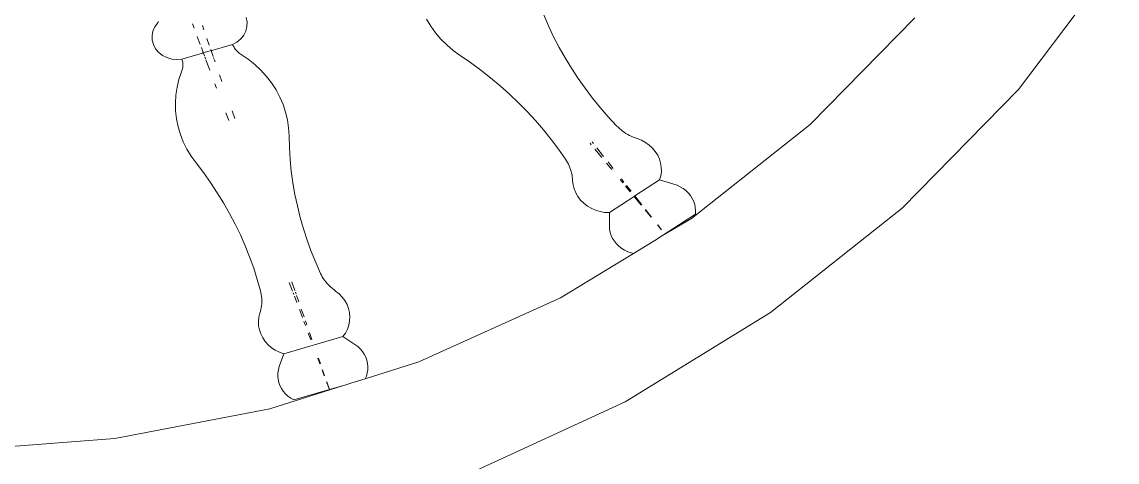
# Model space of a CAD drawing. Header units: inches. Extents: x 16.2 to 49.2, y 7.1 to 20.7.
# Drawn here: x 31.6539 to 31.8851, y 17.6302 to 17.7231 of the extents above; entities that cross this region are included whole.
import ezdxf

# ---------------------------------------------------------------- set-up
doc = ezdxf.new("R2010")
doc.units = ezdxf.units.IN
doc.header["$MEASUREMENT"] = 0
doc.layers.add('0inne_gulv', color=252, linetype='Continuous', lineweight=13)

# ---------------------------------------------------------------- blocks, each defined once
blk = doc.blocks.new('DEREK SMALL HOUSE fr')
for p, q in [((-1.85229, -0.49053), (-1.83145, -0.46296)), ((-2.03385, -0.4763), (-2.03379, -0.47618)), ((-2.01511, -0.47631), (-2.01531, -0.47536)), ((-1.97634, -0.47714), (-1.97723, -0.47566)), ((-1.95148, -0.47712), (-1.95249, -0.47481)), ((-1.89621, -0.49792), (-1.87414, -0.4754)), ((-2.03516, -0.47917), (-2.03498, -0.47822)), ((-2.03498, -0.47822), (-2.03459, -0.47732)), ((-2.03459, -0.47732), (-2.034, -0.47651)), ((-2.034, -0.47651), (-2.03392, -0.47641)), ((-2.03392, -0.47641), (-2.03385, -0.4763)), ((-2.02662, -0.47668), (-2.02629, -0.47756)), ((-2.02454, -0.47705), (-2.02422, -0.47796)), ((-2.01581, -0.47909), (-2.01537, -0.47821)), ((-2.01537, -0.47821), (-2.01513, -0.47727)), ((-2.01513, -0.47727), (-2.01511, -0.47631)), ((-1.97532, -0.47855), (-1.97634, -0.47714)), ((-1.97418, -0.47989), (-1.97532, -0.47855)), ((-1.95039, -0.47941), (-1.95148, -0.47712)), ((-2.03512, -0.48013), (-2.03516, -0.47917)), ((-2.03487, -0.48107), (-2.03512, -0.48013)), ((-2.02561, -0.47937), (-2.025, -0.48102)), ((-2.0236, -0.47974), (-2.02309, -0.48121)), ((-2.01817, -0.48101), (-2.01725, -0.48052)), ((-2.01725, -0.48052), (-2.01645, -0.47987)), ((-2.01645, -0.47987), (-2.01581, -0.47909)), ((-1.97293, -0.48114), (-1.97418, -0.47989)), ((-1.94922, -0.48166), (-1.95039, -0.47941)), ((-2.03441, -0.48194), (-2.03487, -0.48107)), ((-2.03376, -0.4827), (-2.03441, -0.48194)), ((-2.03295, -0.48334), (-2.03376, -0.4827)), ((-2.02885, -0.48412), (-2.02449, -0.48285)), ((-2.02475, -0.48169), (-2.02434, -0.48276)), ((-2.02449, -0.48285), (-2.02434, -0.48276)), ((-2.02434, -0.48276), (-2.02393, -0.48268)), ((-2.02434, -0.48276), (-2.02409, -0.48344)), ((-2.0231, -0.48244), (-2.02393, -0.48268)), ((-2.0231, -0.48244), (-2.02271, -0.48228)), ((-2.02277, -0.48212), (-2.02271, -0.48228)), ((-2.02253, -0.48228), (-2.02271, -0.48228)), ((-2.02271, -0.48228), (-2.02226, -0.48359)), ((-2.01817, -0.48101), (-2.02253, -0.48228)), ((-2.01808, -0.48122), (-2.01817, -0.48101)), ((-2.01798, -0.48142), (-2.01808, -0.48122)), ((-2.01786, -0.48162), (-2.01798, -0.48142)), ((-2.01774, -0.48182), (-2.01786, -0.48162)), ((-2.0176, -0.48201), (-2.01774, -0.48182)), ((-2.01745, -0.48219), (-2.0176, -0.48201)), ((-2.01729, -0.48237), (-2.01745, -0.48219)), ((-2.01713, -0.48253), (-2.01729, -0.48237)), ((-2.01695, -0.48269), (-2.01713, -0.48253)), ((-2.01676, -0.48285), (-2.01695, -0.48269)), ((-2.01657, -0.48299), (-2.01676, -0.48285)), ((-2.01637, -0.48312), (-2.01657, -0.48299)), ((-2.01487, -0.48414), (-2.01637, -0.48312)), ((-1.97157, -0.48229), (-1.97293, -0.48114)), ((-1.97011, -0.48335), (-1.97157, -0.48229)), ((-1.94797, -0.48387), (-1.94922, -0.48166)), ((-2.03202, -0.48381), (-2.03295, -0.48334)), ((-2.03099, -0.48411), (-2.03202, -0.48381)), ((-2.02993, -0.48421), (-2.03099, -0.48411)), ((-2.02885, -0.48412), (-2.02993, -0.48421)), ((-2.02879, -0.48434), (-2.02885, -0.48412)), ((-2.02874, -0.48456), (-2.02879, -0.48434)), ((-2.0287, -0.48478), (-2.02874, -0.48456)), ((-2.02867, -0.48501), (-2.0287, -0.48478)), ((-2.02866, -0.48523), (-2.02867, -0.48501)), ((-2.02867, -0.48568), (-2.02866, -0.48546)), ((-2.02866, -0.48546), (-2.02866, -0.48523)), ((-2.02401, -0.48365), (-2.02386, -0.48406)), ((-2.02378, -0.48426), (-2.02295, -0.48649)), ((-2.02219, -0.48379), (-2.02212, -0.48399)), ((-2.02205, -0.48418), (-2.02186, -0.48472)), ((-2.01347, -0.48526), (-2.01487, -0.48414)), ((-2.01217, -0.48648), (-2.01347, -0.48526)), ((-1.96791, -0.48486), (-1.97011, -0.48335)), ((-1.96577, -0.48644), (-1.96791, -0.48486)), ((-1.94664, -0.48605), (-1.94797, -0.48387)), ((-2.02948, -0.4884), (-2.02893, -0.48679)), ((-2.02893, -0.48679), (-2.02885, -0.48657)), ((-2.02885, -0.48657), (-2.02879, -0.48635)), ((-2.02879, -0.48635), (-2.02874, -0.48613)), ((-2.02874, -0.48613), (-2.0287, -0.48591)), ((-2.0287, -0.48591), (-2.02867, -0.48568)), ((-2.02091, -0.48743), (-2.02041, -0.48888)), ((-2.01099, -0.48778), (-2.01217, -0.48648)), ((-2.00992, -0.48916), (-2.01099, -0.48778)), ((-1.96369, -0.48807), (-1.96577, -0.48644)), ((-1.94524, -0.48819), (-1.94664, -0.48605)), ((-2.03013, -0.49171), (-2.02988, -0.49004)), ((-2.02988, -0.49004), (-2.02948, -0.4884)), ((-2.02189, -0.48931), (-2.02153, -0.49027)), ((-2.00898, -0.49062), (-2.00992, -0.48916)), ((-1.96166, -0.48977), (-1.96369, -0.48807)), ((-1.9597, -0.49152), (-1.96166, -0.48977)), ((-1.94375, -0.49029), (-1.94524, -0.48819)), ((-2.03024, -0.49339), (-2.03013, -0.49171)), ((-2.00817, -0.49213), (-2.00898, -0.49062)), ((-2.0075, -0.4937), (-2.00817, -0.49213)), ((-1.95781, -0.49333), (-1.9597, -0.49152)), ((-1.9422, -0.49234), (-1.94375, -0.49029)), ((-1.94057, -0.49435), (-1.9422, -0.49234)), ((-1.8768, -0.51555), (-1.85229, -0.49053)), ((-2.0302, -0.49507), (-2.03024, -0.49339)), ((-2.00697, -0.49532), (-2.0075, -0.4937)), ((-1.95597, -0.49519), (-1.95781, -0.49333)), ((-1.93887, -0.49631), (-1.94057, -0.49435)), ((-2.03, -0.49675), (-2.0302, -0.49507)), ((-2.02967, -0.4984), (-2.03, -0.49675)), ((-2.01959, -0.49546), (-2.01899, -0.49706)), ((-2.01825, -0.49507), (-2.01769, -0.49668)), ((-2.00658, -0.49696), (-2.00697, -0.49532)), ((-2.00634, -0.49863), (-2.00658, -0.49696)), ((-1.95421, -0.49711), (-1.95597, -0.49519)), ((-1.9371, -0.49822), (-1.93887, -0.49631)), ((-2.02918, -0.50003), (-2.02967, -0.4984)), ((-2.00625, -0.50031), (-2.00634, -0.49863)), ((-1.95252, -0.49907), (-1.95421, -0.49711)), ((-1.9509, -0.50109), (-1.95252, -0.49907)), ((-1.9368, -0.49852), (-1.9371, -0.49822)), ((-1.93649, -0.4988), (-1.9368, -0.49852)), ((-1.93617, -0.49907), (-1.93649, -0.4988)), ((-1.93583, -0.49933), (-1.93617, -0.49907)), ((-1.93549, -0.49957), (-1.93583, -0.49933)), ((-1.92129, -0.51773), (-1.89621, -0.49792)), ((-2.02856, -0.50161), (-2.02918, -0.50003)), ((-2.02779, -0.50315), (-2.02856, -0.50161)), ((-2.00618, -0.5028), (-2.00625, -0.50031)), ((-1.94935, -0.50314), (-1.9509, -0.50109)), ((-1.94226, -0.50159), (-1.94201, -0.50191)), ((-1.93513, -0.4998), (-1.93549, -0.49957)), ((-1.93476, -0.50002), (-1.93513, -0.4998)), ((-1.93438, -0.50023), (-1.93476, -0.50002)), ((-1.93399, -0.50041), (-1.93438, -0.50023)), ((-1.9336, -0.50059), (-1.93399, -0.50041)), ((-1.93319, -0.50075), (-1.9336, -0.50059)), ((-1.93278, -0.50089), (-1.93319, -0.50075)), ((-1.93186, -0.50125), (-1.93278, -0.50089)), ((-1.93101, -0.5017), (-1.93186, -0.50125)), ((-2.0269, -0.50463), (-2.02779, -0.50315)), ((-2.00601, -0.50528), (-2.00618, -0.5028)), ((-1.94787, -0.50525), (-1.94935, -0.50314)), ((-1.9427, -0.50188), (-1.94244, -0.50219)), ((-1.94167, -0.50313), (-1.94021, -0.5049)), ((-1.94126, -0.50286), (-1.93984, -0.50466)), ((-1.93023, -0.50226), (-1.93101, -0.5017)), ((-1.92953, -0.50289), (-1.93023, -0.50226)), ((-1.92893, -0.5036), (-1.92953, -0.50289)), ((-1.92843, -0.50438), (-1.92893, -0.5036)), ((-2.02587, -0.50603), (-2.0269, -0.50463)), ((-2.0243, -0.50808), (-2.02587, -0.50603)), ((-2.00577, -0.50775), (-2.00601, -0.50528)), ((-1.94765, -0.50559), (-1.94787, -0.50525)), ((-1.94745, -0.50594), (-1.94765, -0.50559)), ((-1.94726, -0.5063), (-1.94745, -0.50594)), ((-1.94709, -0.50667), (-1.94726, -0.5063)), ((-1.93925, -0.50606), (-1.93813, -0.50741)), ((-1.9389, -0.50583), (-1.93782, -0.5072)), ((-1.92805, -0.50521), (-1.92843, -0.50438)), ((-1.9278, -0.50607), (-1.92805, -0.50521)), ((-1.92766, -0.50695), (-1.9278, -0.50607)), ((-2.02281, -0.51017), (-2.0243, -0.50808)), ((-2.00543, -0.51022), (-2.00577, -0.50775)), ((-1.94694, -0.50704), (-1.94709, -0.50667)), ((-1.9468, -0.50742), (-1.94694, -0.50704)), ((-1.94669, -0.5078), (-1.9468, -0.50742)), ((-1.94659, -0.50818), (-1.94669, -0.5078)), ((-1.94651, -0.50857), (-1.94659, -0.50818)), ((-1.94645, -0.50897), (-1.94651, -0.50857)), ((-1.92777, -0.50874), (-1.92765, -0.50785)), ((-1.92765, -0.50785), (-1.92766, -0.50695)), ((-2.02139, -0.51231), (-2.02281, -0.51017)), ((-2.005, -0.51267), (-2.00543, -0.51022)), ((-1.9464, -0.50936), (-1.94645, -0.50897)), ((-1.94638, -0.50976), (-1.9464, -0.50936)), ((-1.94629, -0.51065), (-1.94638, -0.50976)), ((-1.94607, -0.51152), (-1.94629, -0.51065)), ((-1.93636, -0.50955), (-1.93579, -0.51025)), ((-1.9361, -0.50938), (-1.93554, -0.51008)), ((-1.93523, -0.51092), (-1.93423, -0.51213)), ((-1.935, -0.51077), (-1.93402, -0.512)), ((-1.92802, -0.50961), (-1.93323, -0.513)), ((-1.92802, -0.50961), (-1.92777, -0.50874)), ((-1.92503, -0.51049), (-1.92802, -0.50961)), ((-1.92432, -0.51073), (-1.92503, -0.51049)), ((-1.92365, -0.51105), (-1.92432, -0.51073)), ((-2.02005, -0.51448), (-2.02139, -0.51231)), ((-2.00449, -0.51512), (-2.005, -0.51267)), ((-1.94572, -0.51236), (-1.94607, -0.51152)), ((-1.94526, -0.51315), (-1.94572, -0.51236)), ((-1.9447, -0.51388), (-1.94526, -0.51315)), ((-1.93862, -0.51652), (-1.93341, -0.51312)), ((-1.93323, -0.513), (-1.93341, -0.51312)), ((-1.93341, -0.51312), (-1.93189, -0.51496)), ((-1.93323, -0.513), (-1.93175, -0.51487)), ((-1.92302, -0.51144), (-1.92365, -0.51105)), ((-1.92245, -0.51188), (-1.92302, -0.51144)), ((-1.92194, -0.51239), (-1.92245, -0.51188)), ((-1.92149, -0.51294), (-1.92194, -0.51239)), ((-1.92112, -0.51353), (-1.92149, -0.51294)), ((-2.01879, -0.51669), (-2.02005, -0.51448)), ((-2.00389, -0.51754), (-2.00449, -0.51512)), ((-1.94403, -0.51455), (-1.9447, -0.51388)), ((-1.94327, -0.51513), (-1.94403, -0.51455)), ((-1.94244, -0.51561), (-1.94327, -0.51513)), ((-1.92082, -0.51416), (-1.92112, -0.51353)), ((-1.92061, -0.51481), (-1.92082, -0.51416)), ((-1.92048, -0.51548), (-1.92061, -0.51481)), ((-1.92043, -0.51616), (-1.92048, -0.51548)), ((-2.01761, -0.51894), (-2.01879, -0.51669)), ((-2.0032, -0.51995), (-2.00389, -0.51754)), ((-1.94154, -0.516), (-1.94244, -0.51561)), ((-1.94059, -0.51629), (-1.94154, -0.516)), ((-1.93962, -0.51646), (-1.94059, -0.51629)), ((-1.93862, -0.51652), (-1.93962, -0.51646)), ((-1.93861, -0.51935), (-1.93862, -0.51652)), ((-1.9311, -0.51591), (-1.92979, -0.5175)), ((-1.93099, -0.51584), (-1.92971, -0.51745)), ((-1.92738, -0.52135), (-1.92047, -0.51684)), ((-1.92738, -0.52135), (-1.92129, -0.51773)), ((-1.92047, -0.51684), (-1.92043, -0.51616)), ((-1.9046, -0.53763), (-1.8768, -0.51555)), ((-2.01651, -0.52122), (-2.01761, -0.51894)), ((-2.00242, -0.52233), (-2.0032, -0.51995)), ((-1.93857, -0.52003), (-1.93861, -0.51935)), ((-1.93844, -0.5207), (-1.93857, -0.52003)), ((-1.92845, -0.51913), (-1.92759, -0.52012)), ((-1.9284, -0.5191), (-1.92759, -0.52012)), ((-2.01549, -0.52353), (-2.01651, -0.52122)), ((-2.00157, -0.52469), (-2.00242, -0.52233)), ((-1.93823, -0.52135), (-1.93844, -0.5207)), ((-1.93793, -0.52198), (-1.93823, -0.52135)), ((-1.93756, -0.52257), (-1.93793, -0.52198)), ((-1.93353, -0.52515), (-1.92901, -0.52241)), ((-1.92901, -0.52241), (-1.92738, -0.52135)), ((-2.01456, -0.52587), (-2.01549, -0.52353)), ((-2.00062, -0.52703), (-2.00157, -0.52469)), ((-1.93711, -0.52312), (-1.93756, -0.52257)), ((-1.9366, -0.52362), (-1.93711, -0.52312)), ((-1.93603, -0.52407), (-1.9366, -0.52362)), ((-1.9354, -0.52446), (-1.93603, -0.52407)), ((-1.93473, -0.52478), (-1.9354, -0.52446)), ((-1.93403, -0.52502), (-1.93473, -0.52478)), ((-2.01371, -0.52823), (-2.01456, -0.52587)), ((-1.99959, -0.52934), (-2.00062, -0.52703)), ((-1.94897, -0.53451), (-1.93353, -0.52515)), ((-1.93353, -0.52515), (-1.93403, -0.52502)), ((-2.01294, -0.53062), (-2.01371, -0.52823)), ((-1.99942, -0.5297), (-1.99959, -0.52934)), ((-2.01226, -0.53303), (-2.01294, -0.53062)), ((-2.00619, -0.53126), (-2.0055, -0.5331)), ((-2.00567, -0.53111), (-2.00502, -0.53296)), ((-1.99922, -0.53005), (-1.99942, -0.5297)), ((-1.99901, -0.5304), (-1.99922, -0.53005)), ((-1.99878, -0.53074), (-1.99901, -0.5304)), ((-1.99853, -0.53107), (-1.99878, -0.53074)), ((-1.99827, -0.53139), (-1.99853, -0.53107)), ((-1.99799, -0.5317), (-1.99827, -0.53139)), ((-1.9977, -0.532), (-1.99799, -0.5317)), ((-2.01217, -0.53342), (-2.01226, -0.53303)), ((-2.0121, -0.53381), (-2.01217, -0.53342)), ((-2.01204, -0.5342), (-2.0121, -0.53381)), ((-2.00537, -0.53346), (-2.00523, -0.53381)), ((-2.0049, -0.53332), (-2.00477, -0.53367)), ((-2.00465, -0.53402), (-2.00419, -0.53534)), ((-1.9974, -0.53228), (-1.9977, -0.532)), ((-1.99708, -0.53256), (-1.9974, -0.53228)), ((-1.99675, -0.53282), (-1.99708, -0.53256)), ((-1.99641, -0.53307), (-1.99675, -0.53282)), ((-1.99566, -0.53366), (-1.99641, -0.53307)), ((-1.99501, -0.53434), (-1.99566, -0.53366)), ((-2.01211, -0.53657), (-2.01205, -0.53618)), ((-2.01205, -0.53618), (-2.01201, -0.53578)), ((-2.01201, -0.5346), (-2.01204, -0.5342)), ((-2.01199, -0.53499), (-2.01201, -0.5346)), ((-2.01201, -0.53578), (-2.01199, -0.53539)), ((-2.01199, -0.53539), (-2.01199, -0.53499)), ((-2.0051, -0.53415), (-2.00461, -0.53546)), ((-1.99445, -0.53508), (-1.99501, -0.53434)), ((-1.99401, -0.53588), (-1.99445, -0.53508)), ((-1.99368, -0.53672), (-1.99401, -0.53588)), ((-1.97882, -0.54799), (-1.94897, -0.53451)), ((-2.0127, -0.5395), (-2.01261, -0.53861)), ((-2.01261, -0.53861), (-2.0124, -0.53773)), ((-2.0124, -0.53773), (-2.01228, -0.53735)), ((-2.01228, -0.53735), (-2.01219, -0.53696)), ((-2.01219, -0.53696), (-2.01211, -0.53657)), ((-2.00404, -0.53699), (-2.00343, -0.53863)), ((-2.00366, -0.53687), (-2.00308, -0.53852)), ((-1.99348, -0.5376), (-1.99368, -0.53672)), ((-1.9934, -0.53849), (-1.99348, -0.5376)), ((-1.99345, -0.53938), (-1.9934, -0.53849)), ((-1.93526, -0.55642), (-1.9046, -0.53763)), ((-2.01267, -0.54039), (-2.0127, -0.5395)), ((-2.0125, -0.54127), (-2.01267, -0.54039)), ((-2.00311, -0.53947), (-2.0028, -0.54031)), ((-2.00278, -0.53938), (-2.00249, -0.54022)), ((-1.99393, -0.54111), (-1.99363, -0.54026)), ((-1.99363, -0.54026), (-1.99345, -0.53938)), ((-2.01221, -0.54213), (-2.0125, -0.54127)), ((-2.01181, -0.54294), (-2.01221, -0.54213)), ((-2.01129, -0.5437), (-2.01181, -0.54294)), ((-2.00734, -0.54632), (-1.99488, -0.54268)), ((-2.00219, -0.54193), (-2.00166, -0.54337)), ((-2.00192, -0.54185), (-2.00141, -0.5433)), ((-1.99488, -0.54268), (-1.99435, -0.54193)), ((-1.99234, -0.54435), (-1.99488, -0.54268)), ((-1.99435, -0.54193), (-1.99393, -0.54111)), ((-2.01066, -0.5444), (-2.01129, -0.5437)), ((-2.00994, -0.54502), (-2.01066, -0.5444)), ((-2.00914, -0.54555), (-2.00994, -0.54502)), ((-2.00827, -0.54598), (-2.00914, -0.54555)), ((-1.99175, -0.54478), (-1.99234, -0.54435)), ((-1.99122, -0.54527), (-1.99175, -0.54478)), ((-1.99076, -0.54581), (-1.99122, -0.54527)), ((-2.00831, -0.54901), (-2.00734, -0.54632)), ((-2.00734, -0.54632), (-2.00827, -0.54598)), ((-2.0002, -0.54725), (-1.99976, -0.54843)), ((-2.00005, -0.5472), (-1.99963, -0.5484)), ((-1.99037, -0.54639), (-1.99076, -0.54581)), ((-1.99005, -0.54701), (-1.99037, -0.54639)), ((-1.98982, -0.54766), (-1.99005, -0.54701)), ((-1.98967, -0.54833), (-1.98982, -0.54766)), ((-2.00861, -0.55034), (-2.0085, -0.54967)), ((-2.0085, -0.54967), (-2.00831, -0.54901)), ((-1.99928, -0.5497), (-1.9988, -0.55099)), ((-1.99919, -0.54968), (-1.99874, -0.55097)), ((-1.99016, -0.55157), (-1.97882, -0.54799)), ((-1.98973, -0.55036), (-1.98962, -0.54969)), ((-1.9896, -0.54901), (-1.98967, -0.54833)), ((-1.98962, -0.54969), (-1.9896, -0.54901)), ((-2.00863, -0.55102), (-2.00861, -0.55034)), ((-2.00857, -0.5517), (-2.00863, -0.55102)), ((-2.00842, -0.55237), (-2.00857, -0.5517)), ((-2.00818, -0.55301), (-2.00842, -0.55237)), ((-1.99834, -0.55223), (-1.99773, -0.55385)), ((-1.9983, -0.55222), (-1.99773, -0.55385)), ((-1.99321, -0.55254), (-1.99447, -0.5529)), ((-1.99321, -0.55254), (-1.99016, -0.55157)), ((-1.99016, -0.55157), (-1.98992, -0.55102)), ((-1.98992, -0.55102), (-1.98973, -0.55036)), ((-1.99478, -0.55303), (-2.01033, -0.55795)), ((-2.00787, -0.55363), (-2.00818, -0.55301)), ((-2.00748, -0.55422), (-2.00787, -0.55363)), ((-2.00702, -0.55476), (-2.00748, -0.55422)), ((-2.00649, -0.55525), (-2.00702, -0.55476)), ((-2.00526, -0.55605), (-1.99773, -0.55385)), ((-1.99521, -0.55312), (-1.99773, -0.55385)), ((-1.99478, -0.55303), (-1.99521, -0.55312)), ((-1.99478, -0.55303), (-1.99447, -0.5529)), ((-2.0059, -0.55568), (-2.00649, -0.55525)), ((-2.00526, -0.55605), (-2.0059, -0.55568)), ((-1.96828, -0.57163), (-1.93526, -0.55642)), ((-2.043, -0.56422), (-2.01033, -0.55795)), ((-2.07629, -0.5667), (-2.043, -0.56422))]:
    blk.add_line(p, q)

msp = doc.modelspace()

# ---------------------------------------------------------------- block references
at = {"layer": '0inne_gulv'}
msp.add_blockref('DEREK SMALL HOUSE fr', (33.7165, 18.19939), dxfattribs=at)

doc.saveas('drawing.dxf')
